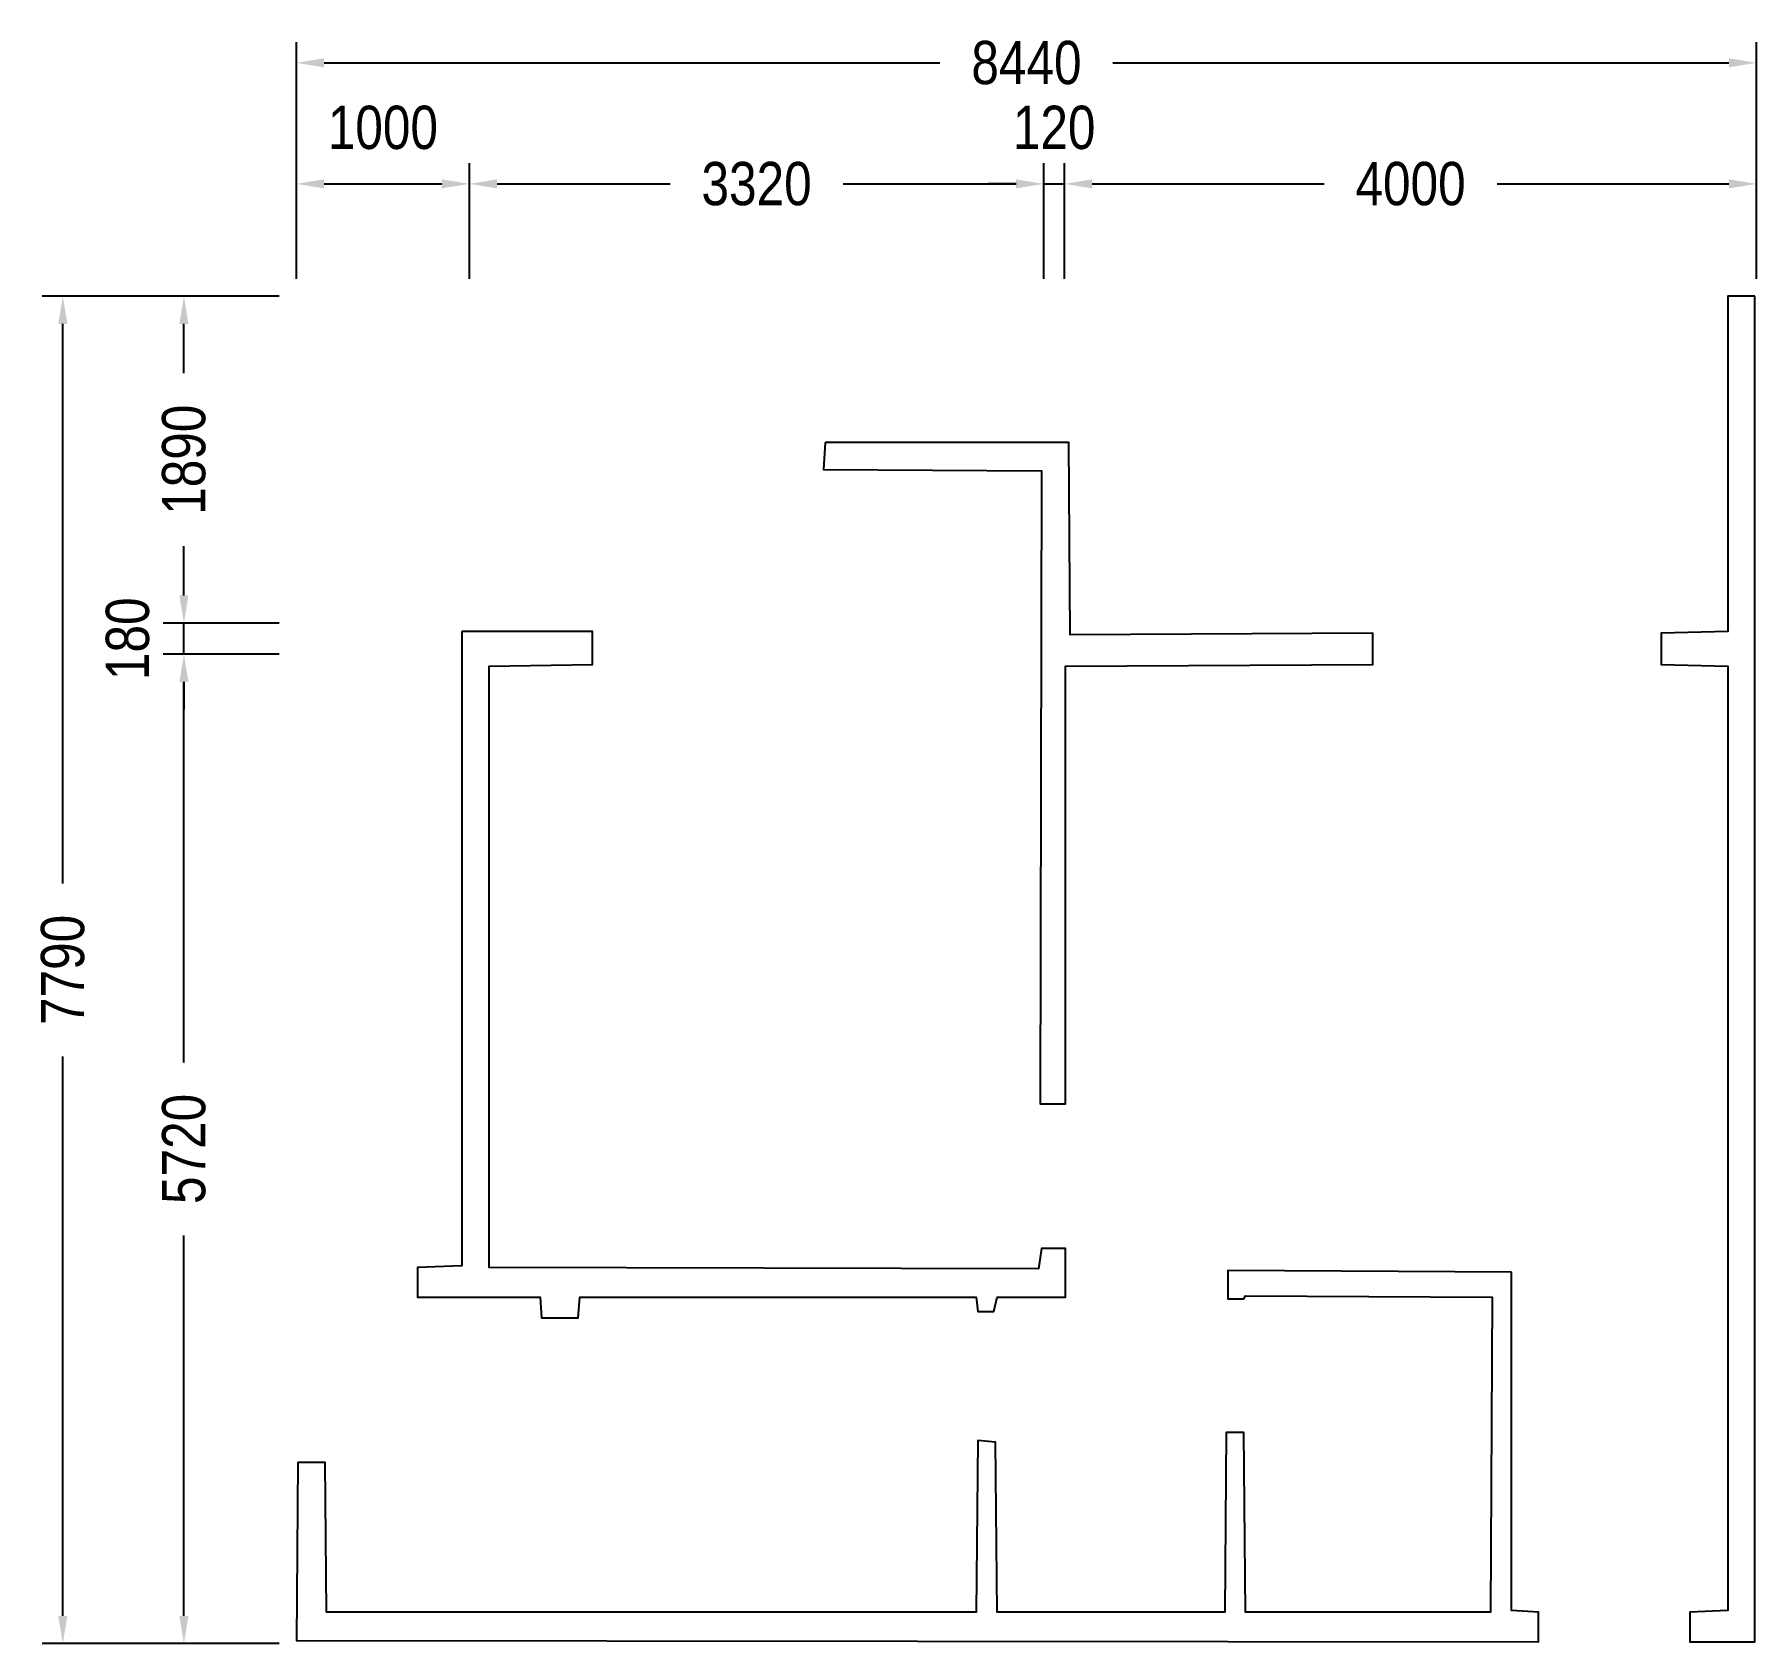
# Model space of a CAD drawing. Header units: millimetres. Extents: x -1514 to 8440, y 0 to 9304.
import ezdxf

# ---------------------------------------------------------------- set-up
doc = ezdxf.new("R2010")
doc.units = ezdxf.units.MM
doc.layers.add('DIMENSIONS', color=1, linetype='CONTINUOUS')
doc.layers.add('WALLS', color=7, linetype='CONTINUOUS')
doc.styles.add('OpenSansCondensed-Light', font='OpenSansCondensed-Light.ttf')
doc.dimstyles.new('FP-DIM', dxfattribs={"dimtxt": 250, "dimasz": 160, "dimexe": 120, "dimexo": 100, "dimgap": 80, "dimtad": 1, "dimdec": 0, "dimcen": 2.5, "dimclrd": 1, "dimclre": 1, "dimclrt": 1, "dimazin": 3, "dimtfac": 1, "dimtmove": 0, "dimatfit": 3})

# ---------------------------------------------------------------- blocks, each defined once
blk = doc.blocks.new('_CLOSEDFILLED')
at = {"color": 0, "linetype": 'BYBLOCK'}
blk.add_solid([(-1, 0.164), (0, 0), (-1, -0.164)], dxfattribs=at)
blk = doc.blocks.new('*D1')
at = {"color": 1}
for p, q in [((0, 7890), (0, 8560)), ((1000, 7890), (1000, 8560)), ((160, 8440), (840, 8440))]:
    blk.add_line(p, q, dxfattribs=at)
at = {"layer": 'Defpoints'}
for p in [(0, 8440), (0, 7790), (1000, 7790)]:
    blk.add_point(p, dxfattribs=at)
at = {"layer": 'DIMENSIONS', "color": 1, "xscale": 160, "yscale": 160, "rotation": 180}
blk.add_blockref('_CLOSEDFILLED', (0, 8440), dxfattribs=at)
at = {"layer": 'DIMENSIONS', "color": 1, "xscale": 160, "yscale": 160}
blk.add_blockref('_CLOSEDFILLED', (1000, 8440), dxfattribs=at)
at = {"layer": 'DIMENSIONS', "color": 1, "insert": (500, 8765), "char_height": 250, "attachment_point": 5, "style": 'OpenSansCondensed-Light'}
blk.add_mtext('1000', dxfattribs=at)
blk = doc.blocks.new('*D2')
at = {"color": 1}
for p, q in [((1000, 7890), (1000, 8560)), ((4320, 7890), (4320, 8560)), ((1160, 8440), (2160, 8440)), ((3160, 8440), (4160, 8440))]:
    blk.add_line(p, q, dxfattribs=at)
at = {"layer": 'Defpoints'}
for p in [(1000, 8440), (1000, 7790), (4320, 7790)]:
    blk.add_point(p, dxfattribs=at)
at = {"layer": 'DIMENSIONS', "color": 1, "xscale": 160, "yscale": 160, "rotation": 180}
blk.add_blockref('_CLOSEDFILLED', (1000, 8440), dxfattribs=at)
at = {"layer": 'DIMENSIONS', "color": 1, "xscale": 160, "yscale": 160}
blk.add_blockref('_CLOSEDFILLED', (4320, 8440), dxfattribs=at)
at = {"layer": 'DIMENSIONS', "color": 1, "insert": (2660, 8440), "char_height": 250, "attachment_point": 5, "style": 'OpenSansCondensed-Light'}
blk.add_mtext('3320', dxfattribs=at)
blk = doc.blocks.new('*D4')
at = {"color": 1}
for p, q in [((4440, 7890), (4440, 8560)), ((8440, 7890), (8440, 8560)), ((4600, 8440), (5940, 8440)), ((6940, 8440), (8280, 8440))]:
    blk.add_line(p, q, dxfattribs=at)
at = {"layer": 'Defpoints'}
for p in [(4440, 8440), (4440, 7790), (8440, 7790)]:
    blk.add_point(p, dxfattribs=at)
at = {"layer": 'DIMENSIONS', "color": 1, "xscale": 160, "yscale": 160, "rotation": 180}
blk.add_blockref('_CLOSEDFILLED', (4440, 8440), dxfattribs=at)
at = {"layer": 'DIMENSIONS', "color": 1, "xscale": 160, "yscale": 160}
blk.add_blockref('_CLOSEDFILLED', (8440, 8440), dxfattribs=at)
at = {"layer": 'DIMENSIONS', "color": 1, "insert": (6440, 8440), "char_height": 250, "attachment_point": 5, "style": 'OpenSansCondensed-Light'}
blk.add_mtext('4000', dxfattribs=at)
blk = doc.blocks.new('*D5')
at = {"color": 1}
for p, q in [((0, 7890), (0, 9260)), ((8440, 7890), (8440, 9260)), ((160, 9140), (3720, 9140)), ((4720, 9140), (8280, 9140))]:
    blk.add_line(p, q, dxfattribs=at)
at = {"layer": 'Defpoints'}
for p in [(0, 9140), (0, 7790), (8440, 7790)]:
    blk.add_point(p, dxfattribs=at)
at = {"layer": 'DIMENSIONS', "color": 1, "xscale": 160, "yscale": 160, "rotation": 180}
blk.add_blockref('_CLOSEDFILLED', (0, 9140), dxfattribs=at)
at = {"layer": 'DIMENSIONS', "color": 1, "xscale": 160, "yscale": 160}
blk.add_blockref('_CLOSEDFILLED', (8440, 9140), dxfattribs=at)
at = {"layer": 'DIMENSIONS', "color": 1, "insert": (4220, 9140), "char_height": 250, "attachment_point": 5, "style": 'OpenSansCondensed-Light'}
blk.add_mtext('8440', dxfattribs=at)
blk = doc.blocks.new('*D6')
at = {"color": 1}
for p, q in [((-100, 5720), (-770, 5720)), ((-650, 3360), (-650, 5560)), ((-650, 160), (-650, 2360)), ((-100, 0), (-770, 0))]:
    blk.add_line(p, q, dxfattribs=at)
at = {"layer": 'Defpoints'}
for p in [(0, 5720), (-650, 0), (0, 0)]:
    blk.add_point(p, dxfattribs=at)
at = {"layer": 'DIMENSIONS', "color": 1, "xscale": 160, "yscale": 160}
for p, rotation in [((-650, 5720), 90), ((-650, 0), 270)]:
    blk.add_blockref('_CLOSEDFILLED', p, dxfattribs=dict(at, rotation=rotation))
at = {"layer": 'DIMENSIONS', "color": 1, "insert": (-650, 2860), "char_height": 250, "attachment_point": 5, "rotation": 90, "style": 'OpenSansCondensed-Light'}
blk.add_mtext('5720', dxfattribs=at)
blk = doc.blocks.new('*D8')
at = {"color": 1}
for p, q in [((-100, 7790), (-770, 7790)), ((-650, 7345), (-650, 7630)), ((-650, 6060), (-650, 6345)), ((-100, 5900), (-770, 5900))]:
    blk.add_line(p, q, dxfattribs=at)
at = {"layer": 'Defpoints'}
for p in [(0, 7790), (-650, 5900), (0, 5900)]:
    blk.add_point(p, dxfattribs=at)
at = {"layer": 'DIMENSIONS', "color": 1, "xscale": 160, "yscale": 160}
for p, rotation in [((-650, 7790), 90), ((-650, 5900), 270)]:
    blk.add_blockref('_CLOSEDFILLED', p, dxfattribs=dict(at, rotation=rotation))
at = {"layer": 'DIMENSIONS', "color": 1, "insert": (-650, 6845), "char_height": 250, "attachment_point": 5, "rotation": 90, "style": 'OpenSansCondensed-Light'}
blk.add_mtext('1890', dxfattribs=at)
blk = doc.blocks.new('*D9')
at = {"color": 1}
for p, q in [((-100, 7790), (-1470, 7790)), ((-1350, 4395), (-1350, 7630)), ((-1350, 160), (-1350, 3395)), ((-100, 0), (-1470, 0))]:
    blk.add_line(p, q, dxfattribs=at)
at = {"layer": 'Defpoints'}
for p in [(0, 7790), (-1350, 0), (0, 0)]:
    blk.add_point(p, dxfattribs=at)
at = {"layer": 'DIMENSIONS', "color": 1, "xscale": 160, "yscale": 160}
for p, rotation in [((-1350, 7790), 90), ((-1350, 0), 270)]:
    blk.add_blockref('_CLOSEDFILLED', p, dxfattribs=dict(at, rotation=rotation))
at = {"layer": 'DIMENSIONS', "color": 1, "insert": (-1350, 3895), "char_height": 250, "attachment_point": 5, "rotation": 90, "style": 'OpenSansCondensed-Light'}
blk.add_mtext('7790', dxfattribs=at)

msp = doc.modelspace()

# ---------------------------------------------------------------- linework, layer by layer
at = {"layer": 'WALLS'}
for points in [[(8430.796, 7790), (8274.329, 7790), (8274.329, 5851.6), (7887.764, 5842.5), (7887.764, 5660.491), (8274.329, 5651.39), (8274.329, 191.11), (8053.435, 182.009), (8053.435, 9.1), (8430.796, 9.1)], [(3055.703, 6943.657), (3046.499, 6788.949), (4307.437, 6779.848), (4298.233, 3121.46), (4445.496, 3121.46), (4445.496, 5651.39), (6221.854, 5660.491), (6221.854, 5842.5), (4473.108, 5833.4), (4463.904, 6943.657)], [(957.208, 5851.6), (957.208, 2184.112), (699.498, 2175.012), (699.498, 2002.103), (1408.201, 2002.103), (1417.405, 1883.797), (1629.095, 1883.797), (1638.299, 2002.103), (3930.076, 2002.103), (3939.28, 1920.199), (4031.32, 1920.199), (4049.727, 2002.103), (4445.496, 2002.103), (4445.496, 2284.217), (4307.437, 2284.217), (4289.029, 2165.911), (1113.675, 2175.012), (1113.675, 5651.39), (1711.93, 5660.491), (1711.93, 5851.6)], [(7022.595, 2147.71), (5384.297, 2156.811), (5384.297, 1993.002), (5476.336, 1993.002), (5485.54, 2011.203), (6912.148, 2002.103), (6902.944, 182.009), (5485.54, 182.009), (5476.336, 1219.463), (5375.093, 1219.463), (5365.889, 182.009), (4049.727, 182.009), (4040.523, 1164.86), (3939.28, 1173.96), (3930.076, 182.009), (174.875, 182.009), (165.671, 1046.554), (9.204, 1046.554), (0, 18.201), (7179.062, 9.1), (7179.062, 182.009), (7022.595, 191.11)]]:
    msp.add_lwpolyline(points, close=True, dxfattribs=at)

# ---------------------------------------------------------------- dimensions: what is measured, and where the dimension line sits
at = {"layer": 'DIMENSIONS'}
for base, p1, p2, picture, middle in [((0, 9140), (0, 7790), (8440, 7790), '*D5', (4220, 9140)), ((0, 8440), (0, 7790), (1000, 7790), '*D1', (500, 8765)), ((1000, 8440), (1000, 7790), (4320, 7790), '*D2', (2660, 8440)), ((4440, 8440), (4440, 7790), (8440, 7790), '*D4', (6440, 8440))]:
    dim = msp.add_linear_dim(base=base, p1=p1, p2=p2, dimstyle='FP-DIM', dxfattribs=at)
    dim.commit()
    dim.dimension.update_dxf_attribs({"geometry": picture, "text_midpoint": middle})
msp.add_linear_dim(base=(4320, 8440), p1=(4320, 7790), p2=(4440, 7790), dimstyle='FP-DIM', dxfattribs=at).render()
for base, p1, p2, picture, middle in [((-1350, 0), (0, 0), (0, 7790), '*D9', (-1350, 3895)), ((-650, 5900), (0, 5900), (0, 7790), '*D8', (-650, 6845)), ((-650, 0), (0, 0), (0, 5720), '*D6', (-650, 2860))]:
    dim = msp.add_linear_dim(base=base, p1=p1, p2=p2, angle=90, dimstyle='FP-DIM', dxfattribs=at)
    dim.commit()
    dim.dimension.update_dxf_attribs({"geometry": picture, "text_midpoint": middle})
msp.add_linear_dim(base=(-650, 5720), p1=(0, 5720), p2=(0, 5900), angle=90, dimstyle='FP-DIM', dxfattribs=at).render()

doc.saveas('drawing.dxf')
